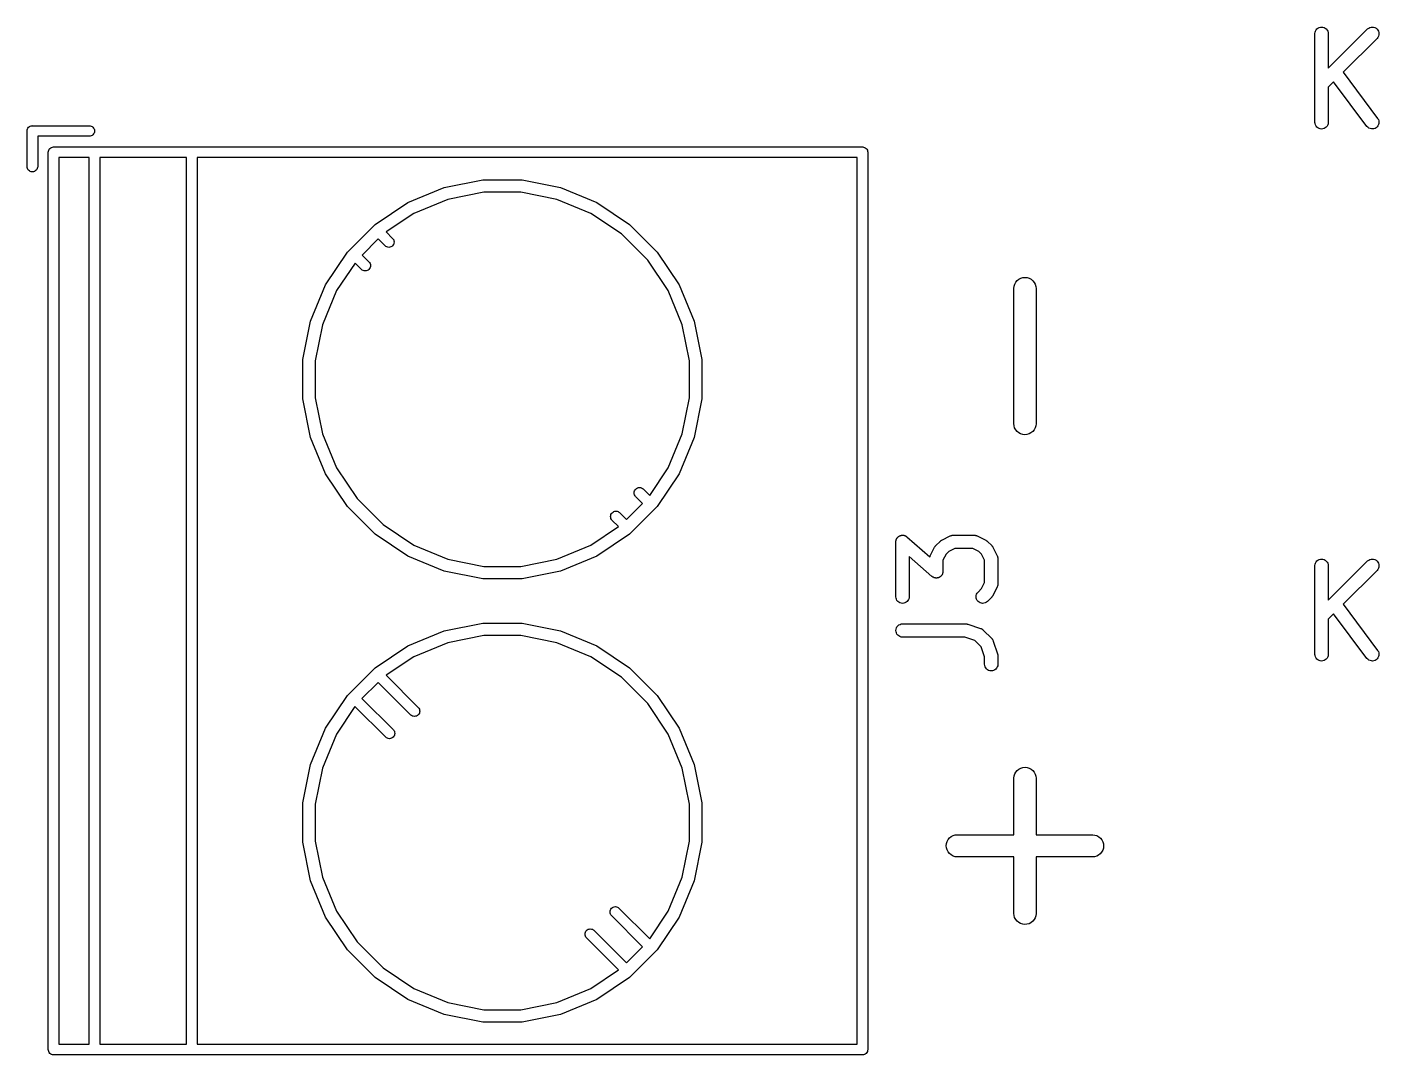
# Model space of a CAD drawing. Extents: x 120.2 to 186.1, y -87.3 to -29.4.
# Drawn here: x 120.89 to 136.13, y -86.87 to -75.28 of the extents above; entities that cross this region are included whole.
import ezdxf

# ---------------------------------------------------------------- set-up
doc = ezdxf.new("R2010")
doc.units = 0
doc.layers.add('BLACK', color=7, linetype='CONTINUOUS')

msp = doc.modelspace()

# ---------------------------------------------------------------- linework, layer by layer
at = {"layer": 'BLACK', "linetype": 'CONTINUOUS'}
for p, q in [((135.419, -75.3228), (135.426, -75.31)), ((135.426, -75.31), (135.436, -75.2988)), ((135.436, -75.2988), (135.447, -75.2896)), ((135.447, -75.2896), (135.46, -75.2828)), ((135.46, -75.2828), (135.474, -75.2787)), ((135.474, -75.2787), (135.489, -75.2774)), ((135.489, -75.2774), (135.503, -75.2789)), ((135.503, -75.2789), (135.517, -75.2832)), ((135.517, -75.2832), (135.53, -75.2902)), ((135.53, -75.2902), (135.541, -75.2995)), ((135.541, -75.2995), (135.551, -75.3109)), ((135.563, -75.7427), (136.006, -75.2993)), ((136.006, -75.2993), (136.007, -75.2986)), ((136.007, -75.2986), (136.019, -75.2895)), ((136.019, -75.2895), (136.032, -75.2827)), ((136.032, -75.2827), (136.046, -75.2787)), ((136.046, -75.2787), (136.06, -75.2774)), ((136.06, -75.2774), (136.075, -75.279)), ((136.075, -75.279), (136.089, -75.2833)), ((136.089, -75.2833), (136.102, -75.2903)), ((136.102, -75.2903), (136.113, -75.2997)), ((136.113, -75.2997), (136.122, -75.3111)), ((135.413, -75.3513), (135.415, -75.3368)), ((135.413, -75.3524), (135.413, -75.3513)), ((135.413, -76.3524), (135.413, -75.3524)), ((135.415, -75.3368), (135.419, -75.3228)), ((135.551, -75.3109), (135.557, -75.3238)), ((135.557, -75.3238), (135.562, -75.3378)), ((135.562, -75.3378), (135.563, -75.3524)), ((135.563, -75.3524), (135.563, -75.7427)), ((136.113, -75.4054), (135.73, -75.788)), ((136.122, -75.3941), (136.113, -75.4054)), ((136.122, -75.3111), (136.129, -75.324)), ((136.129, -75.3812), (136.122, -75.3941)), ((136.129, -75.324), (136.133, -75.3381)), ((136.133, -75.3672), (136.129, -75.3812)), ((136.133, -75.3381), (136.135, -75.3526)), ((136.135, -75.3526), (136.133, -75.3672)), ((135.623, -75.8951), (135.563, -75.9549)), ((136, -76.3974), (135.623, -75.8951)), ((135.73, -75.788), (136.12, -76.3074)), ((135.563, -75.9549), (135.563, -76.3524)), ((135.415, -76.3669), (135.413, -76.3524)), ((135.419, -76.381), (135.415, -76.3669)), ((135.561, -76.368), (135.557, -76.3819)), ((135.563, -76.3534), (135.561, -76.368)), ((135.563, -76.3524), (135.563, -76.3534)), ((136.12, -76.3074), (136.12, -76.3082)), ((136.12, -76.3082), (136.128, -76.3208)), ((136.128, -76.3208), (136.132, -76.3347)), ((136.134, -76.3638), (136.13, -76.3779)), ((136.132, -76.3347), (136.134, -76.3491)), ((136.134, -76.3491), (136.134, -76.3638)), ((120.89, -76.45), (120.891, -76.4382)), ((120.89, -76.4529), (120.89, -76.45)), ((120.89, -76.8529), (120.89, -76.4529)), ((120.891, -76.4382), (120.894, -76.4269)), ((120.894, -76.4269), (120.9, -76.4165)), ((120.9, -76.4165), (120.907, -76.4074)), ((120.907, -76.4074), (120.917, -76.3999)), ((120.917, -76.3999), (120.927, -76.3943)), ((120.927, -76.3943), (120.938, -76.3909)), ((120.938, -76.3909), (120.947, -76.39)), ((120.947, -76.39), (120.95, -76.3897)), ((120.95, -76.3897), (120.953, -76.39)), ((120.953, -76.39), (121.593, -76.39)), ((121.593, -76.51), (121.01, -76.51)), ((121.01, -76.51), (121.01, -76.8529)), ((121.593, -76.39), (121.602, -76.3909)), ((121.602, -76.5091), (121.593, -76.51)), ((121.602, -76.3909), (121.613, -76.3943)), ((121.613, -76.5057), (121.602, -76.5091)), ((121.613, -76.3943), (121.623, -76.3999)), ((121.623, -76.5001), (121.613, -76.5057)), ((121.623, -76.3999), (121.633, -76.4074)), ((121.633, -76.4926), (121.623, -76.5001)), ((121.633, -76.4074), (121.64, -76.4165)), ((121.64, -76.4835), (121.633, -76.4926)), ((121.64, -76.4165), (121.646, -76.4269)), ((121.646, -76.4731), (121.64, -76.4835)), ((121.646, -76.4269), (121.649, -76.4382)), ((121.649, -76.4618), (121.646, -76.4731)), ((121.649, -76.4382), (121.65, -76.45)), ((121.65, -76.45), (121.649, -76.4618)), ((135.426, -76.3939), (135.419, -76.381)), ((135.435, -76.4052), (135.426, -76.3939)), ((135.446, -76.4146), (135.435, -76.4052)), ((135.459, -76.4215), (135.446, -76.4146)), ((135.473, -76.4258), (135.459, -76.4215)), ((135.488, -76.4274), (135.473, -76.4258)), ((135.502, -76.4261), (135.488, -76.4274)), ((135.516, -76.4219), (135.502, -76.4261)), ((135.529, -76.4151), (135.516, -76.4219)), ((135.541, -76.406), (135.529, -76.4151)), ((135.55, -76.3948), (135.541, -76.406)), ((135.557, -76.3819), (135.55, -76.3948)), ((136.009, -76.4082), (136, -76.3974)), ((136.021, -76.4168), (136.009, -76.4082)), ((136.034, -76.4231), (136.021, -76.4168)), ((136.049, -76.4266), (136.034, -76.4231)), ((136.063, -76.4273), (136.049, -76.4266)), ((136.078, -76.4251), (136.063, -76.4273)), ((136.092, -76.4202), (136.078, -76.4251)), ((136.104, -76.4127), (136.092, -76.4202)), ((136.115, -76.4029), (136.104, -76.4127)), ((136.124, -76.3912), (136.115, -76.4029)), ((136.13, -76.3779), (136.124, -76.3912)), ((121.13, -76.69), (121.131, -76.6782)), ((121.131, -76.6782), (121.134, -76.6669)), ((121.134, -76.6669), (121.14, -76.6565)), ((121.14, -76.6565), (121.147, -76.6474)), ((121.147, -76.6474), (121.157, -76.6399)), ((121.157, -76.6399), (121.167, -76.6343)), ((121.167, -76.6343), (121.178, -76.6309)), ((121.178, -76.6309), (121.187, -76.63)), ((121.187, -76.63), (121.19, -76.6297)), ((121.19, -76.6297), (121.193, -76.63)), ((121.193, -76.63), (121.647, -76.63)), ((121.647, -76.63), (121.65, -76.6297)), ((121.65, -76.6297), (121.653, -76.63)), ((121.653, -76.63), (122.747, -76.63)), ((122.747, -76.63), (122.75, -76.6297)), ((122.75, -76.6297), (122.753, -76.63)), ((122.753, -76.63), (130.307, -76.63)), ((130.307, -76.63), (130.31, -76.6297)), ((130.31, -76.6297), (130.313, -76.63)), ((130.313, -76.63), (130.313, -76.63)), ((130.313, -76.63), (130.322, -76.6309)), ((130.322, -76.6309), (130.333, -76.6343)), ((130.333, -76.6343), (130.343, -76.6399)), ((130.343, -76.6399), (130.353, -76.6474)), ((130.353, -76.6474), (130.36, -76.6565)), ((130.36, -76.6565), (130.366, -76.6669)), ((130.366, -76.6669), (130.369, -76.6782)), ((130.369, -76.6782), (130.37, -76.69)), ((121.13, -76.6929), (121.13, -76.69)), ((121.13, -86.807), (121.13, -76.6929)), ((121.25, -76.75), (121.25, -86.75)), ((121.59, -76.75), (121.25, -76.75)), ((121.59, -86.75), (121.59, -76.75)), ((121.71, -76.75), (121.71, -86.75)), ((122.69, -76.75), (121.71, -76.75)), ((122.69, -86.75), (122.69, -76.75)), ((122.81, -76.75), (122.81, -86.75)), ((130.25, -76.75), (122.81, -76.75)), ((130.25, -86.75), (130.25, -76.75)), ((130.37, -76.69), (130.37, -76.6929)), ((130.37, -76.6929), (130.37, -86.8071)), ((120.891, -76.8618), (120.89, -76.8529)), ((120.894, -76.8731), (120.891, -76.8618)), ((120.9, -76.8835), (120.894, -76.8731)), ((120.907, -76.8926), (120.9, -76.8835)), ((120.917, -76.9001), (120.907, -76.8926)), ((120.927, -76.9057), (120.917, -76.9001)), ((120.938, -76.9091), (120.927, -76.9057)), ((120.95, -76.9103), (120.938, -76.9091)), ((120.962, -76.9091), (120.95, -76.9103)), ((120.973, -76.9057), (120.962, -76.9091)), ((120.983, -76.9001), (120.973, -76.9057)), ((120.993, -76.8926), (120.983, -76.9001)), ((121, -76.8835), (120.993, -76.8926)), ((121.006, -76.8731), (121, -76.8835)), ((121.009, -76.8618), (121.006, -76.8731)), ((121.01, -76.8529), (121.009, -76.8618)), ((125.185, -77.2569), (125.594, -77.0873)), ((125.594, -77.0873), (126.028, -77.0009)), ((126.028, -77.0009), (126.472, -77.0009)), ((126.472, -77.0009), (126.906, -77.0873)), ((126.906, -77.0873), (127.315, -77.2569)), ((124.816, -77.503), (125.185, -77.2569)), ((125.635, -77.2213), (125.251, -77.3803)), ((126.042, -77.1402), (125.635, -77.2213)), ((126.458, -77.1402), (126.042, -77.1402)), ((126.865, -77.2213), (126.458, -77.1402)), ((127.249, -77.3803), (126.865, -77.2213)), ((127.315, -77.2569), (127.684, -77.503)), ((125.251, -77.3803), (124.939, -77.5883)), ((127.595, -77.6112), (127.249, -77.3803)), ((124.503, -77.8163), (124.816, -77.503)), ((124.939, -77.5883), (125.013, -77.6614)), ((127.684, -77.503), (127.997, -77.8163)), ((124.849, -77.6674), (124.668, -77.8486)), ((124.929, -77.7467), (124.849, -77.6674)), ((124.936, -77.7523), (124.929, -77.7467)), ((125.012, -77.7444), (125.003, -77.752)), ((125.019, -77.7353), (125.012, -77.7444)), ((125.013, -77.6614), (125.019, -77.6683)), ((125.019, -77.6683), (125.025, -77.6787)), ((125.025, -77.7248), (125.019, -77.7353)), ((125.025, -77.6787), (125.028, -77.69)), ((125.028, -77.7135), (125.025, -77.7248)), ((125.028, -77.69), (125.029, -77.7017)), ((125.029, -77.7017), (125.028, -77.7135)), ((127.889, -77.9051), (127.595, -77.6112)), ((124.257, -78.1846), (124.503, -77.8163)), ((124.668, -77.8486), (124.747, -77.9274)), ((124.946, -77.7578), (124.936, -77.7523)), ((124.958, -77.7612), (124.946, -77.7578)), ((124.969, -77.7623), (124.958, -77.7612)), ((124.981, -77.7611), (124.969, -77.7623)), ((124.992, -77.7576), (124.981, -77.7611)), ((125.003, -77.752), (124.992, -77.7576)), ((127.997, -77.8163), (128.243, -78.1846)), ((124.589, -77.939), (124.38, -78.2506)), ((124.663, -78.0127), (124.589, -77.939)), ((124.67, -78.0183), (124.663, -78.0127)), ((124.68, -78.0238), (124.67, -78.0183)), ((124.692, -78.0272), (124.68, -78.0238)), ((124.703, -78.0283), (124.692, -78.0272)), ((124.715, -78.0271), (124.703, -78.0283)), ((124.726, -78.0236), (124.715, -78.0271)), ((124.737, -78.018), (124.726, -78.0236)), ((124.746, -78.0104), (124.737, -78.018)), ((124.753, -78.0013), (124.746, -78.0104)), ((124.747, -77.9274), (124.753, -77.9343)), ((124.753, -77.9343), (124.759, -77.9447)), ((124.759, -77.9908), (124.753, -78.0013)), ((124.759, -77.9447), (124.762, -77.956)), ((124.762, -77.9795), (124.759, -77.9908)), ((124.762, -77.956), (124.763, -77.9677)), ((124.763, -77.9677), (124.762, -77.9795)), ((128.12, -78.2506), (127.889, -77.9051)), ((124.087, -78.594), (124.257, -78.1846)), ((128.243, -78.1846), (128.413, -78.594)), ((132.018, -78.2244), (132.021, -78.2002)), ((132.021, -78.2002), (132.028, -78.1769)), ((132.028, -78.1769), (132.04, -78.1556)), ((132.04, -78.1556), (132.055, -78.1369)), ((132.055, -78.1369), (132.074, -78.1216)), ((132.074, -78.1216), (132.096, -78.1103)), ((132.096, -78.1103), (132.119, -78.1034)), ((132.119, -78.1034), (132.144, -78.1012)), ((132.144, -78.1012), (132.168, -78.1037)), ((132.168, -78.1037), (132.191, -78.111)), ((132.191, -78.111), (132.213, -78.1226)), ((132.213, -78.1226), (132.232, -78.1381)), ((132.232, -78.1381), (132.247, -78.157)), ((132.247, -78.157), (132.258, -78.1786)), ((132.258, -78.1786), (132.265, -78.2019)), ((132.265, -78.2019), (132.268, -78.2262)), ((124.38, -78.2506), (124.221, -78.6346)), ((128.279, -78.6346), (128.12, -78.2506)), ((132.018, -78.2262), (132.018, -78.2244)), ((132.018, -79.75), (132.018, -78.2262)), ((132.268, -78.2262), (132.268, -79.75)), ((124.001, -79.0285), (124.087, -78.594)), ((124.221, -78.6346), (124.14, -79.0422)), ((128.36, -79.0422), (128.279, -78.6346)), ((128.413, -78.594), (128.499, -79.0285)), ((124.001, -79.4715), (124.001, -79.0285)), ((124.14, -79.0422), (124.14, -79.4578)), ((128.36, -79.4578), (128.36, -79.0422)), ((128.499, -79.0285), (128.499, -79.4715)), ((124.087, -79.906), (124.001, -79.4715)), ((124.14, -79.4578), (124.221, -79.8654)), ((128.279, -79.8654), (128.36, -79.4578)), ((128.499, -79.4715), (128.413, -79.906)), ((124.221, -79.8654), (124.38, -80.2494)), ((128.12, -80.2494), (128.279, -79.8654)), ((132.02, -79.7743), (132.018, -79.75)), ((132.027, -79.7976), (132.02, -79.7743)), ((132.039, -79.8192), (132.027, -79.7976)), ((132.054, -79.8381), (132.039, -79.8192)), ((132.073, -79.8536), (132.054, -79.8381)), ((132.094, -79.8652), (132.073, -79.8536)), ((132.118, -79.8724), (132.094, -79.8652)), ((132.142, -79.875), (132.118, -79.8724)), ((132.166, -79.8728), (132.142, -79.875)), ((132.19, -79.8659), (132.166, -79.8728)), ((132.211, -79.8546), (132.19, -79.8659)), ((132.23, -79.8393), (132.211, -79.8546)), ((132.246, -79.8206), (132.23, -79.8393)), ((132.258, -79.7992), (132.246, -79.8206)), ((132.265, -79.776), (132.258, -79.7992)), ((132.268, -79.7517), (132.265, -79.776)), ((132.268, -79.75), (132.268, -79.7517)), ((124.257, -80.3154), (124.087, -79.906)), ((128.413, -79.906), (128.243, -80.3154)), ((124.503, -80.6837), (124.257, -80.3154)), ((124.38, -80.2494), (124.611, -80.5949)), ((127.912, -80.5608), (128.12, -80.2494)), ((128.243, -80.3154), (127.997, -80.6837)), ((127.747, -80.4975), (127.754, -80.4884)), ((127.754, -80.4884), (127.764, -80.4809)), ((127.764, -80.4809), (127.774, -80.4753)), ((127.774, -80.4753), (127.785, -80.4719)), ((127.785, -80.4719), (127.797, -80.4707)), ((127.797, -80.4707), (127.809, -80.4719)), ((127.809, -80.4719), (127.82, -80.4753)), ((127.82, -80.4753), (127.83, -80.4809)), ((127.83, -80.4809), (127.837, -80.4865)), ((127.837, -80.4865), (127.912, -80.5608)), ((124.611, -80.5949), (124.905, -80.8888)), ((127.737, -80.531), (127.738, -80.5192)), ((127.738, -80.5428), (127.737, -80.531)), ((127.738, -80.5192), (127.741, -80.5079)), ((127.741, -80.5541), (127.738, -80.5428)), ((127.741, -80.5079), (127.747, -80.4975)), ((127.747, -80.5645), (127.741, -80.5541)), ((127.752, -80.5713), (127.747, -80.5645)), ((127.832, -80.6513), (127.752, -80.5713)), ((124.816, -80.997), (124.503, -80.6837)), ((127.471, -80.797), (127.472, -80.7852)), ((127.472, -80.8088), (127.471, -80.797)), ((127.472, -80.7852), (127.475, -80.7739)), ((127.475, -80.7739), (127.481, -80.7635)), ((127.481, -80.7635), (127.488, -80.7544)), ((127.488, -80.7544), (127.498, -80.7469)), ((127.498, -80.7469), (127.508, -80.7413)), ((127.508, -80.7413), (127.519, -80.7379)), ((127.519, -80.7379), (127.531, -80.7367)), ((127.531, -80.7367), (127.543, -80.7379)), ((127.543, -80.7379), (127.554, -80.7413)), ((127.554, -80.7413), (127.564, -80.7469)), ((127.564, -80.7469), (127.571, -80.7525)), ((127.571, -80.7525), (127.651, -80.8324)), ((127.651, -80.8324), (127.832, -80.6513)), ((127.997, -80.6837), (127.684, -80.997)), ((124.905, -80.8888), (125.251, -81.1197)), ((127.249, -81.1197), (127.561, -80.9116)), ((127.475, -80.8201), (127.472, -80.8088)), ((127.481, -80.8305), (127.475, -80.8201)), ((127.486, -80.8373), (127.481, -80.8305)), ((127.561, -80.9116), (127.486, -80.8373)), ((125.185, -81.2431), (124.816, -80.997)), ((127.684, -80.997), (127.315, -81.2431)), ((130.687, -81.0823), (130.688, -81.0776)), ((130.687, -81.0833), (130.687, -81.0823)), ((130.687, -81.7024), (130.687, -81.0833)), ((130.688, -81.0729), (130.689, -81.0704)), ((130.688, -81.0776), (130.688, -81.0729)), ((130.689, -81.0677), (130.69, -81.0633)), ((130.689, -81.0704), (130.689, -81.0677)), ((130.69, -81.0633), (130.692, -81.0587)), ((130.692, -81.0587), (130.693, -81.0563)), ((130.693, -81.0538), (130.696, -81.0497)), ((130.693, -81.0563), (130.693, -81.0538)), ((130.696, -81.0497), (130.698, -81.0454)), ((130.698, -81.0454), (130.699, -81.0433)), ((130.699, -81.0433), (130.7, -81.041)), ((130.7, -81.041), (130.704, -81.0374)), ((130.704, -81.0374), (130.706, -81.0336)), ((130.706, -81.0336), (130.708, -81.0318)), ((130.708, -81.0318), (130.71, -81.0297)), ((130.71, -81.0297), (130.714, -81.0268)), ((130.714, -81.0268), (130.717, -81.0236)), ((130.717, -81.0236), (130.719, -81.0222)), ((130.719, -81.0222), (130.721, -81.0206)), ((130.721, -81.0206), (130.725, -81.0184)), ((130.725, -81.0184), (130.729, -81.0159)), ((130.729, -81.0159), (130.732, -81.015)), ((130.732, -81.015), (130.734, -81.0138)), ((130.734, -81.0138), (130.739, -81.0125)), ((130.739, -81.0125), (130.743, -81.0108)), ((130.743, -81.0108), (130.746, -81.0104)), ((130.746, -81.0104), (130.748, -81.0097)), ((130.748, -81.0097), (130.753, -81.0092)), ((130.753, -81.0092), (130.758, -81.0085)), ((130.758, -81.0085), (130.76, -81.0086)), ((130.76, -81.0086), (130.763, -81.0083)), ((130.763, -81.0083), (130.768, -81.0088)), ((130.768, -81.0088), (130.772, -81.009)), ((130.772, -81.009), (130.775, -81.0096)), ((130.775, -81.0096), (130.777, -81.0099)), ((130.777, -81.0099), (130.782, -81.0113)), ((130.782, -81.0113), (130.787, -81.0123)), ((130.787, -81.0123), (130.789, -81.0134)), ((130.789, -81.0134), (130.791, -81.0142)), ((130.791, -81.0142), (130.796, -81.0164)), ((130.796, -81.0164), (130.8, -81.0184)), ((130.8, -81.0184), (130.802, -81.0199)), ((130.802, -81.0199), (130.804, -81.0212)), ((130.804, -81.0212), (130.808, -81.0242)), ((130.808, -81.0242), (130.812, -81.0269)), ((130.812, -81.0269), (131.071, -81.2538)), ((131.138, -81.1255), (131.186, -81.0779)), ((131.186, -81.0772), (131.19, -81.0746)), ((131.186, -81.0779), (131.186, -81.0772)), ((131.19, -81.0746), (131.193, -81.0717)), ((131.193, -81.0717), (131.195, -81.07)), ((131.195, -81.07), (131.198, -81.0681)), ((131.198, -81.0681), (131.201, -81.0661)), ((131.201, -81.0661), (131.205, -81.0639)), ((131.205, -81.0639), (131.3, -81.0163)), ((131.3, -81.0163), (131.301, -81.0158)), ((131.301, -81.0158), (131.303, -81.015)), ((131.303, -81.015), (131.305, -81.014)), ((131.305, -81.014), (131.31, -81.0125)), ((131.31, -81.0125), (131.315, -81.0107)), ((131.315, -81.0107), (131.317, -81.0104)), ((131.317, -81.0104), (131.319, -81.0098)), ((131.319, -81.0098), (131.324, -81.0093)), ((131.324, -81.0093), (131.329, -81.0085)), ((131.329, -81.0085), (131.332, -81.0085)), ((131.332, -81.0085), (131.334, -81.0083)), ((131.334, -81.0083), (131.572, -81.0083)), ((131.572, -81.0083), (131.573, -81.0083)), ((131.573, -81.0083), (131.575, -81.0086)), ((131.575, -81.0086), (131.577, -81.0085)), ((131.577, -81.0085), (131.582, -81.0094)), ((131.582, -81.0094), (131.587, -81.01)), ((131.587, -81.01), (131.59, -81.0106)), ((131.59, -81.0106), (131.592, -81.011)), ((131.592, -81.011), (131.597, -81.0129)), ((131.597, -81.0129), (131.601, -81.0144)), ((131.601, -81.0144), (131.603, -81.0155)), ((131.603, -81.0155), (131.605, -81.0163)), ((131.605, -81.0163), (131.701, -81.0639)), ((131.701, -81.0639), (131.702, -81.0643)), ((131.702, -81.0643), (131.705, -81.0666)), ((131.705, -81.0666), (131.709, -81.0686)), ((131.709, -81.0686), (131.711, -81.0706)), ((131.711, -81.0706), (131.714, -81.0723)), ((131.714, -81.0723), (131.717, -81.0752)), ((131.717, -81.0752), (131.72, -81.0779)), ((131.72, -81.0779), (131.768, -81.1255)), ((125.594, -81.4127), (125.185, -81.2431)), ((125.251, -81.1197), (125.635, -81.2787)), ((126.865, -81.2787), (127.249, -81.1197)), ((127.315, -81.2431), (126.906, -81.4127)), ((131.094, -81.4731), (130.837, -81.2486)), ((130.837, -81.2486), (130.837, -81.7024)), ((131.071, -81.2538), (131.073, -81.2491)), ((131.073, -81.2491), (131.074, -81.2443)), ((131.074, -81.2443), (131.075, -81.2423)), ((131.075, -81.2423), (131.076, -81.2403)), ((131.076, -81.2403), (131.124, -81.145)), ((131.124, -81.1441), (131.127, -81.1406)), ((131.124, -81.145), (131.124, -81.1441)), ((131.127, -81.1406), (131.129, -81.1368)), ((131.129, -81.1368), (131.131, -81.1344)), ((131.131, -81.1344), (131.132, -81.1318)), ((131.132, -81.1318), (131.135, -81.1288)), ((131.135, -81.1288), (131.138, -81.1255)), ((131.253, -81.223), (131.218, -81.2915)), ((131.283, -81.1926), (131.253, -81.223)), ((131.352, -81.1583), (131.283, -81.1926)), ((131.554, -81.1583), (131.352, -81.1583)), ((131.623, -81.1926), (131.554, -81.1583)), ((131.653, -81.223), (131.623, -81.1926)), ((131.687, -81.2915), (131.653, -81.223)), ((131.768, -81.1255), (131.769, -81.1263)), ((131.769, -81.1263), (131.771, -81.1296)), ((131.771, -81.1296), (131.774, -81.1326)), ((131.774, -81.1326), (131.776, -81.1353)), ((131.776, -81.1353), (131.778, -81.1377)), ((131.778, -81.1377), (131.78, -81.1415)), ((131.78, -81.1415), (131.782, -81.145)), ((131.782, -81.145), (131.829, -81.2403)), ((131.829, -81.2403), (131.83, -81.2412)), ((131.83, -81.2412), (131.831, -81.2433)), ((131.831, -81.2433), (131.832, -81.2452)), ((131.832, -81.2452), (131.833, -81.2501)), ((131.833, -81.2501), (131.835, -81.2549)), ((131.835, -81.2549), (131.835, -81.2571)), ((125.635, -81.2787), (126.042, -81.3598)), ((126.042, -81.3598), (126.458, -81.3598)), ((126.458, -81.3598), (126.865, -81.2787)), ((131.218, -81.2915), (131.218, -81.4167)), ((131.687, -81.5418), (131.687, -81.2915)), ((131.835, -81.2571), (131.836, -81.2592)), ((131.836, -81.2592), (131.836, -81.2643)), ((131.836, -81.2643), (131.837, -81.2694)), ((131.837, -81.2694), (131.837, -81.2716)), ((131.837, -81.2716), (131.837, -81.2738)), ((131.837, -81.2738), (131.837, -81.5595)), ((135.413, -81.3513), (135.415, -81.3368)), ((135.413, -81.3524), (135.413, -81.3513)), ((135.413, -82.3524), (135.413, -81.3524)), ((135.415, -81.3368), (135.419, -81.3228)), ((135.419, -81.3228), (135.426, -81.31)), ((135.426, -81.31), (135.436, -81.2988)), ((135.436, -81.2988), (135.447, -81.2896)), ((135.447, -81.2896), (135.46, -81.2828)), ((135.46, -81.2828), (135.474, -81.2787)), ((135.474, -81.2787), (135.489, -81.2774)), ((135.489, -81.2774), (135.503, -81.2789)), ((135.503, -81.2789), (135.517, -81.2832)), ((135.517, -81.2832), (135.53, -81.2902)), ((135.53, -81.2902), (135.541, -81.2995)), ((135.541, -81.2995), (135.551, -81.3109)), ((135.551, -81.3109), (135.557, -81.3238)), ((135.557, -81.3238), (135.562, -81.3378)), ((135.562, -81.3378), (135.563, -81.3524)), ((135.563, -81.7427), (136.006, -81.2993)), ((135.563, -81.3524), (135.563, -81.7427)), ((136.113, -81.4054), (135.73, -81.788)), ((136.006, -81.2993), (136.007, -81.2986)), ((136.007, -81.2986), (136.019, -81.2895)), ((136.019, -81.2895), (136.032, -81.2827)), ((136.032, -81.2827), (136.046, -81.2787)), ((136.046, -81.2787), (136.06, -81.2774)), ((136.06, -81.2774), (136.075, -81.279)), ((136.075, -81.279), (136.089, -81.2833)), ((136.089, -81.2833), (136.102, -81.2903)), ((136.102, -81.2903), (136.113, -81.2997)), ((136.113, -81.2997), (136.122, -81.3111)), ((136.122, -81.3941), (136.113, -81.4054)), ((136.122, -81.3111), (136.129, -81.324)), ((136.129, -81.3812), (136.122, -81.3941)), ((136.129, -81.324), (136.133, -81.3381)), ((136.133, -81.3672), (136.129, -81.3812)), ((136.133, -81.3381), (136.135, -81.3526)), ((136.135, -81.3526), (136.133, -81.3672)), ((126.028, -81.4991), (125.594, -81.4127)), ((126.472, -81.4991), (126.028, -81.4991)), ((126.906, -81.4127), (126.472, -81.4991)), ((131.098, -81.4759), (131.094, -81.4731)), ((131.101, -81.4788), (131.098, -81.4759)), ((131.104, -81.4801), (131.101, -81.4788)), ((131.106, -81.4816), (131.104, -81.4801)), ((131.11, -81.4836), (131.106, -81.4816)), ((131.114, -81.4858), (131.11, -81.4836)), ((131.117, -81.4866), (131.114, -81.4858)), ((131.119, -81.4877), (131.117, -81.4866)), ((131.124, -81.4887), (131.119, -81.4877)), ((131.128, -81.4901), (131.124, -81.4887)), ((131.131, -81.4904), (131.128, -81.4901)), ((131.133, -81.491), (131.131, -81.4904)), ((131.138, -81.4912), (131.133, -81.491)), ((131.143, -81.4917), (131.138, -81.4912)), ((131.145, -81.4914), (131.143, -81.4917)), ((131.148, -81.4915), (131.145, -81.4914)), ((131.153, -81.4908), (131.148, -81.4915)), ((131.157, -81.4903), (131.153, -81.4908)), ((131.16, -81.4896), (131.157, -81.4903)), ((131.163, -81.4892), (131.16, -81.4896)), ((131.167, -81.4875), (131.163, -81.4892)), ((131.171, -81.4862), (131.167, -81.4875)), ((131.174, -81.485), (131.171, -81.4862)), ((131.176, -81.4841), (131.174, -81.485)), ((131.18, -81.4816), (131.176, -81.4841)), ((131.184, -81.4794), (131.18, -81.4816)), ((131.186, -81.4778), (131.184, -81.4794)), ((131.189, -81.4764), (131.186, -81.4778)), ((131.192, -81.4732), (131.189, -81.4764)), ((131.196, -81.4703), (131.192, -81.4732)), ((131.197, -81.4682), (131.196, -81.4703)), ((131.199, -81.4664), (131.197, -81.4682)), ((131.202, -81.4626), (131.199, -81.4664)), ((131.205, -81.459), (131.202, -81.4626)), ((131.206, -81.4567), (131.205, -81.459)), ((131.208, -81.4546), (131.206, -81.4567)), ((131.21, -81.4503), (131.208, -81.4546)), ((131.212, -81.4462), (131.21, -81.4503)), ((131.213, -81.4437), (131.212, -81.4462)), ((131.214, -81.4413), (131.213, -81.4437)), ((131.215, -81.4367), (131.214, -81.4413)), ((131.217, -81.4323), (131.215, -81.4367)), ((131.218, -81.4271), (131.217, -81.4296)), ((131.217, -81.4296), (131.217, -81.4323)), ((131.218, -81.4167), (131.218, -81.4177)), ((131.218, -81.4177), (131.218, -81.4224)), ((131.218, -81.4224), (131.218, -81.4271)), ((131.653, -81.6103), (131.687, -81.5418)), ((131.837, -81.5595), (131.837, -81.5606)), ((131.837, -81.5606), (131.837, -81.5628)), ((130.689, -81.7169), (130.687, -81.7024)), ((130.837, -81.7034), (130.836, -81.718)), ((130.837, -81.7024), (130.837, -81.7034)), ((131.592, -81.7021), (131.594, -81.6876)), ((131.594, -81.7167), (131.592, -81.7021)), ((131.594, -81.6876), (131.598, -81.6736)), ((131.598, -81.6736), (131.605, -81.6607)), ((131.605, -81.6607), (131.614, -81.6493)), ((131.614, -81.6493), (131.653, -81.6103)), ((131.768, -81.7078), (131.72, -81.7554)), ((131.77, -81.7045), (131.768, -81.7078)), ((131.773, -81.7015), (131.77, -81.7045)), ((131.775, -81.6989), (131.773, -81.7015)), ((131.777, -81.6965), (131.775, -81.6989)), ((131.779, -81.6928), (131.777, -81.6965)), ((131.781, -81.6892), (131.779, -81.6928)), ((131.782, -81.6883), (131.781, -81.6892)), ((131.829, -81.5931), (131.782, -81.6883)), ((131.83, -81.591), (131.829, -81.5931)), ((131.831, -81.5891), (131.83, -81.591)), ((131.833, -81.5842), (131.831, -81.5891)), ((131.835, -81.5794), (131.833, -81.5842)), ((131.836, -81.5751), (131.835, -81.5772)), ((131.835, -81.5772), (131.835, -81.5794)), ((131.837, -81.565), (131.836, -81.57)), ((131.836, -81.57), (131.836, -81.5751)), ((131.837, -81.5628), (131.837, -81.565)), ((130.693, -81.731), (130.689, -81.7169)), ((130.7, -81.7439), (130.693, -81.731)), ((130.709, -81.7552), (130.7, -81.7439)), ((130.72, -81.7646), (130.709, -81.7552)), ((130.733, -81.7715), (130.72, -81.7646)), ((130.747, -81.7758), (130.733, -81.7715)), ((130.762, -81.7774), (130.747, -81.7758)), ((130.776, -81.7761), (130.762, -81.7774)), ((130.79, -81.7719), (130.776, -81.7761)), ((130.803, -81.7651), (130.79, -81.7719)), ((130.815, -81.756), (130.803, -81.7651)), ((130.824, -81.7448), (130.815, -81.756)), ((130.831, -81.7319), (130.824, -81.7448)), ((130.836, -81.718), (130.831, -81.7319)), ((131.598, -81.7307), (131.594, -81.7167)), ((131.605, -81.7437), (131.598, -81.7307)), ((131.614, -81.755), (131.605, -81.7437)), ((131.625, -81.7644), (131.614, -81.755)), ((131.638, -81.7714), (131.625, -81.7644)), ((131.652, -81.7758), (131.638, -81.7714)), ((131.666, -81.7774), (131.652, -81.7758)), ((131.681, -81.7761), (131.666, -81.7774)), ((131.695, -81.772), (131.681, -81.7761)), ((131.708, -81.7653), (131.695, -81.772)), ((131.719, -81.7561), (131.708, -81.7653)), ((131.72, -81.7554), (131.719, -81.7561)), ((135.73, -81.788), (136.12, -82.3074)), ((125.594, -82.0873), (126.028, -82.0009)), ((126.028, -82.0009), (126.472, -82.0009)), ((126.472, -82.0009), (126.906, -82.0873)), ((130.721, -82.0209), (130.734, -82.014)), ((130.734, -82.014), (130.748, -82.0098)), ((130.748, -82.0098), (130.762, -82.0083)), ((130.762, -82.0083), (131.477, -82.0083)), ((131.477, -82.0083), (131.478, -82.0083)), ((131.478, -82.0083), (131.482, -82.0088)), ((131.482, -82.0088), (131.486, -82.0089)), ((131.486, -82.0089), (131.489, -82.0096)), ((131.489, -82.0096), (131.492, -82.01)), ((131.492, -82.01), (131.496, -82.0112)), ((131.496, -82.0112), (131.5, -82.0122)), ((131.5, -82.0122), (131.643, -82.0598)), ((135.623, -81.8951), (135.563, -81.9549)), ((135.563, -81.9549), (135.563, -82.3524)), ((136, -82.3974), (135.623, -81.8951)), ((125.185, -82.2569), (125.594, -82.0873)), ((126.042, -82.1402), (125.635, -82.2213)), ((126.458, -82.1402), (126.042, -82.1402)), ((126.865, -82.2213), (126.458, -82.1402)), ((126.906, -82.0873), (127.315, -82.2569)), ((130.687, -82.0828), (130.689, -82.0683)), ((130.689, -82.0974), (130.687, -82.0828)), ((130.689, -82.0683), (130.693, -82.0543)), ((130.693, -82.1114), (130.689, -82.0974)), ((130.693, -82.0543), (130.7, -82.0414)), ((130.7, -82.1244), (130.693, -82.1114)), ((130.7, -82.0414), (130.71, -82.0301)), ((130.709, -82.1358), (130.7, -82.1244)), ((130.72, -82.1452), (130.709, -82.1358)), ((130.71, -82.0301), (130.721, -82.0209)), ((130.733, -82.1523), (130.72, -82.1452)), ((130.747, -82.1567), (130.733, -82.1523)), ((130.761, -82.1583), (130.747, -82.1567)), ((130.762, -82.1583), (130.761, -82.1583)), ((131.464, -82.1583), (130.762, -82.1583)), ((131.579, -82.1965), (131.464, -82.1583)), ((131.643, -82.0598), (131.644, -82.0601)), ((131.644, -82.0601), (131.646, -82.0611)), ((131.646, -82.0611), (131.648, -82.0617)), ((131.648, -82.0617), (131.653, -82.0641)), ((131.653, -82.0641), (131.658, -82.0663)), ((131.658, -82.0663), (131.659, -82.0676)), ((131.659, -82.0676), (131.661, -82.0686)), ((131.661, -82.0686), (131.665, -82.0719)), ((131.665, -82.0719), (131.669, -82.0749)), ((131.669, -82.0749), (131.671, -82.0765)), ((131.671, -82.0765), (131.673, -82.0779)), ((131.673, -82.0779), (131.768, -82.1732)), ((124.816, -82.503), (125.185, -82.2569)), ((125.635, -82.2213), (125.251, -82.3803)), ((127.249, -82.3803), (126.865, -82.2213)), ((127.315, -82.2569), (127.684, -82.503)), ((131.649, -82.2667), (131.579, -82.1965)), ((131.687, -82.3812), (131.649, -82.2667)), ((131.768, -82.1732), (131.769, -82.1739)), ((131.769, -82.1739), (131.77, -82.1756)), ((131.77, -82.1756), (131.772, -82.1771)), ((131.772, -82.1771), (131.774, -82.1813)), ((131.774, -82.1813), (131.778, -82.1853)), ((131.778, -82.1853), (131.779, -82.1873)), ((131.779, -82.1873), (131.78, -82.1891)), ((131.78, -82.1891), (131.782, -82.1938)), ((131.782, -82.1938), (131.784, -82.1983)), ((131.784, -82.1983), (131.785, -82.2005)), ((131.785, -82.2005), (131.786, -82.2025)), ((131.786, -82.2025), (131.834, -82.3453)), ((136.12, -82.3074), (136.12, -82.3082)), ((136.12, -82.3082), (136.128, -82.3208)), ((136.128, -82.3208), (136.132, -82.3347)), ((125.251, -82.3803), (124.939, -82.5888)), ((127.595, -82.6112), (127.249, -82.3803)), ((131.687, -82.4643), (131.687, -82.3812)), ((131.689, -82.4789), (131.687, -82.4643)), ((131.834, -82.3453), (131.834, -82.3463)), ((131.834, -82.3463), (131.835, -82.3504)), ((131.835, -82.3504), (131.836, -82.3545)), ((131.836, -82.3545), (131.836, -82.3576)), ((131.836, -82.3576), (131.837, -82.3606)), ((131.837, -82.4653), (131.836, -82.4799)), ((131.837, -82.3606), (131.837, -82.3648)), ((131.837, -82.3648), (131.837, -82.369)), ((131.837, -82.369), (131.837, -82.4643)), ((131.837, -82.4643), (131.837, -82.4653)), ((135.415, -82.3669), (135.413, -82.3524)), ((135.419, -82.381), (135.415, -82.3669)), ((135.426, -82.3939), (135.419, -82.381)), ((135.435, -82.4052), (135.426, -82.3939)), ((135.446, -82.4146), (135.435, -82.4052)), ((135.459, -82.4215), (135.446, -82.4146)), ((135.473, -82.4258), (135.459, -82.4215)), ((135.488, -82.4274), (135.473, -82.4258)), ((135.502, -82.4261), (135.488, -82.4274)), ((135.516, -82.4219), (135.502, -82.4261)), ((135.529, -82.4151), (135.516, -82.4219)), ((135.541, -82.406), (135.529, -82.4151)), ((135.55, -82.3948), (135.541, -82.406)), ((135.557, -82.3819), (135.55, -82.3948)), ((135.561, -82.368), (135.557, -82.3819)), ((135.563, -82.3534), (135.561, -82.368)), ((135.563, -82.3524), (135.563, -82.3534)), ((136.009, -82.4082), (136, -82.3974)), ((136.021, -82.4168), (136.009, -82.4082)), ((136.034, -82.4231), (136.021, -82.4168)), ((136.049, -82.4266), (136.034, -82.4231)), ((136.063, -82.4273), (136.049, -82.4266)), ((136.078, -82.4251), (136.063, -82.4273)), ((136.092, -82.4202), (136.078, -82.4251)), ((136.104, -82.4127), (136.092, -82.4202)), ((136.115, -82.4029), (136.104, -82.4127)), ((136.124, -82.3912), (136.115, -82.4029)), ((136.13, -82.3779), (136.124, -82.3912)), ((136.134, -82.3638), (136.13, -82.3779)), ((136.132, -82.3347), (136.134, -82.3491)), ((136.134, -82.3491), (136.134, -82.3638)), ((124.503, -82.8163), (124.816, -82.503)), ((124.939, -82.5888), (125.302, -82.9516)), ((127.889, -82.9051), (127.595, -82.6112)), ((127.684, -82.503), (127.997, -82.8163)), ((131.693, -82.4929), (131.689, -82.4789)), ((131.7, -82.5058), (131.693, -82.4929)), ((131.709, -82.5171), (131.7, -82.5058)), ((131.72, -82.5265), (131.709, -82.5171)), ((131.733, -82.5334), (131.72, -82.5265)), ((131.747, -82.5378), (131.733, -82.5334)), ((131.762, -82.5393), (131.747, -82.5378)), ((131.776, -82.538), (131.762, -82.5393)), ((131.79, -82.5338), (131.776, -82.538)), ((131.803, -82.527), (131.79, -82.5338)), ((131.815, -82.5179), (131.803, -82.527)), ((131.824, -82.5067), (131.815, -82.5179)), ((131.831, -82.4938), (131.824, -82.5067)), ((131.836, -82.4799), (131.831, -82.4938)), ((124.848, -82.668), (124.667, -82.8492)), ((125.218, -83.0366), (124.848, -82.668)), ((124.257, -83.1846), (124.503, -82.8163)), ((124.667, -82.8492), (125.021, -83.2027)), ((128.12, -83.2506), (127.889, -82.9051)), ((127.997, -82.8163), (128.243, -83.1846)), ((124.588, -82.9398), (124.38, -83.2506)), ((124.936, -83.2875), (124.588, -82.9398)), ((125.225, -83.0422), (125.218, -83.0366)), ((125.235, -83.0477), (125.225, -83.0422)), ((125.246, -83.0511), (125.235, -83.0477)), ((125.258, -83.0523), (125.246, -83.0511)), ((125.27, -83.0511), (125.258, -83.0523)), ((125.281, -83.0477), (125.27, -83.0511)), ((125.292, -83.0421), (125.281, -83.0477)), ((125.301, -83.0346), (125.292, -83.0421)), ((125.308, -83.0254), (125.301, -83.0346)), ((125.302, -82.9516), (125.308, -82.9584)), ((125.308, -82.9584), (125.314, -82.9689)), ((125.314, -83.015), (125.308, -83.0254)), ((125.314, -82.9689), (125.317, -82.9802)), ((125.317, -83.0037), (125.314, -83.015)), ((125.317, -82.9802), (125.318, -82.9919)), ((125.318, -82.9919), (125.317, -83.0037)), ((124.087, -83.594), (124.257, -83.1846)), ((125.021, -83.2027), (125.026, -83.2095)), ((125.026, -83.2095), (125.032, -83.2199)), ((125.032, -83.2199), (125.035, -83.2312)), ((125.035, -83.2312), (125.036, -83.243)), ((128.243, -83.1846), (128.413, -83.594)), ((124.38, -83.2506), (124.221, -83.6346)), ((124.943, -83.2931), (124.936, -83.2875)), ((124.953, -83.2987), (124.943, -83.2931)), ((124.964, -83.3021), (124.953, -83.2987)), ((124.976, -83.3033), (124.964, -83.3021)), ((124.988, -83.3021), (124.976, -83.3033)), ((124.999, -83.2987), (124.988, -83.3021)), ((125.009, -83.2931), (124.999, -83.2987)), ((125.019, -83.2856), (125.009, -83.2931)), ((125.026, -83.2765), (125.019, -83.2856)), ((125.032, -83.2661), (125.026, -83.2765)), ((125.035, -83.2548), (125.032, -83.2661)), ((125.036, -83.243), (125.035, -83.2548)), ((128.279, -83.6346), (128.12, -83.2506)), ((124.001, -84.0285), (124.087, -83.594)), ((124.221, -83.6346), (124.14, -84.0422)), ((128.36, -84.0422), (128.279, -83.6346)), ((128.413, -83.594), (128.499, -84.0285)), ((132.028, -83.7008), (132.04, -83.6794)), ((132.04, -83.6794), (132.055, -83.6607)), ((132.055, -83.6607), (132.074, -83.6454)), ((132.074, -83.6454), (132.096, -83.6341)), ((132.096, -83.6341), (132.119, -83.6272)), ((132.119, -83.6272), (132.144, -83.625)), ((132.144, -83.625), (132.168, -83.6276)), ((132.168, -83.6276), (132.191, -83.6348)), ((132.191, -83.6348), (132.213, -83.6464)), ((132.213, -83.6464), (132.232, -83.6619)), ((132.232, -83.6619), (132.247, -83.6808)), ((132.247, -83.6808), (132.258, -83.7024)), ((132.018, -83.7483), (132.021, -83.724)), ((132.018, -83.75), (132.018, -83.7483)), ((132.018, -84.3869), (132.018, -83.75)), ((132.021, -83.724), (132.028, -83.7008)), ((132.258, -83.7024), (132.265, -83.7257)), ((132.265, -83.7257), (132.268, -83.75)), ((132.268, -83.75), (132.268, -84.3869)), ((124.001, -84.4715), (124.001, -84.0285)), ((124.14, -84.0422), (124.14, -84.4578)), ((128.36, -84.4578), (128.36, -84.0422)), ((128.499, -84.0285), (128.499, -84.4715)), ((131.266, -84.4635), (131.277, -84.442)), ((131.277, -84.442), (131.293, -84.4232)), ((131.293, -84.4232), (131.312, -84.4078)), ((131.312, -84.4078), (131.333, -84.3963)), ((131.333, -84.3963), (131.357, -84.3893)), ((131.357, -84.3893), (131.381, -84.3869)), ((131.381, -84.3869), (132.018, -84.3869)), ((132.268, -84.3869), (132.905, -84.3869)), ((132.905, -84.3869), (132.907, -84.3869)), ((132.907, -84.3869), (132.931, -84.3896)), ((132.931, -84.3896), (132.954, -84.397)), ((132.954, -84.397), (132.975, -84.4088)), ((132.975, -84.4088), (132.994, -84.4244)), ((132.994, -84.4244), (133.009, -84.4435)), ((133.009, -84.4435), (133.021, -84.4651)), ((124.087, -84.906), (124.001, -84.4715)), ((124.14, -84.4578), (124.221, -84.8654)), ((128.279, -84.8654), (128.36, -84.4578)), ((128.499, -84.4715), (128.413, -84.906)), ((131.256, -84.511), (131.259, -84.4868)), ((131.258, -84.5353), (131.256, -84.511)), ((131.265, -84.5587), (131.258, -84.5353)), ((131.259, -84.4868), (131.266, -84.4635)), ((131.276, -84.5803), (131.265, -84.5587)), ((131.292, -84.5994), (131.276, -84.5803)), ((131.31, -84.615), (131.292, -84.5994)), ((132.993, -84.6006), (132.974, -84.616)), ((133.008, -84.5818), (132.993, -84.6006)), ((133.02, -84.5603), (133.008, -84.5818)), ((133.027, -84.537), (133.02, -84.5603)), ((133.021, -84.4651), (133.028, -84.4885)), ((133.03, -84.5128), (133.027, -84.537)), ((133.028, -84.4885), (133.03, -84.5128)), ((131.332, -84.6268), (131.31, -84.615)), ((131.355, -84.6342), (131.332, -84.6268)), ((131.379, -84.6369), (131.355, -84.6342)), ((131.381, -84.6369), (131.379, -84.6369)), ((132.018, -84.6369), (131.381, -84.6369)), ((132.018, -85.2738), (132.018, -84.6369)), ((132.905, -84.6369), (132.268, -84.6369)), ((132.268, -84.6369), (132.268, -85.2738)), ((132.929, -84.6345), (132.905, -84.6369)), ((132.952, -84.6275), (132.929, -84.6345)), ((132.974, -84.616), (132.952, -84.6275)), ((124.257, -85.3154), (124.087, -84.906)), ((124.221, -84.8654), (124.38, -85.2494)), ((128.12, -85.2494), (128.279, -84.8654)), ((128.413, -84.906), (128.243, -85.3154)), ((127.474, -85.2245), (127.481, -85.2154)), ((127.481, -85.2154), (127.491, -85.2079)), ((127.491, -85.2079), (127.501, -85.2023)), ((127.501, -85.2023), (127.512, -85.1989)), ((127.512, -85.1989), (127.524, -85.1977)), ((127.524, -85.1977), (127.536, -85.1989)), ((127.536, -85.1989), (127.547, -85.2023)), ((127.547, -85.2023), (127.557, -85.2079)), ((127.557, -85.2079), (127.564, -85.2135)), ((127.564, -85.2135), (127.912, -85.5608)), ((124.503, -85.6837), (124.257, -85.3154)), ((124.38, -85.2494), (124.611, -85.5949)), ((127.464, -85.258), (127.465, -85.2462)), ((127.465, -85.2698), (127.464, -85.258)), ((127.465, -85.2462), (127.468, -85.2349)), ((127.468, -85.2811), (127.465, -85.2698)), ((127.468, -85.2349), (127.474, -85.2245)), ((127.474, -85.2915), (127.468, -85.2811)), ((127.479, -85.2983), (127.474, -85.2915)), ((127.832, -85.6513), (127.479, -85.2983)), ((127.912, -85.5608), (128.12, -85.2494)), ((128.243, -85.3154), (127.997, -85.6837)), ((132.02, -85.2981), (132.018, -85.2738)), ((132.027, -85.3214), (132.02, -85.2981)), ((132.039, -85.343), (132.027, -85.3214)), ((132.054, -85.3619), (132.039, -85.343)), ((132.073, -85.3774), (132.054, -85.3619)), ((132.23, -85.3631), (132.211, -85.3784)), ((132.246, -85.3444), (132.23, -85.3631)), ((132.258, -85.3231), (132.246, -85.3444)), ((132.265, -85.2998), (132.258, -85.3231)), ((132.268, -85.2756), (132.265, -85.2998)), ((132.268, -85.2738), (132.268, -85.2756)), ((127.182, -85.5091), (127.183, -85.4973)), ((127.183, -85.5208), (127.182, -85.5091)), ((127.183, -85.4973), (127.186, -85.486)), ((127.186, -85.5321), (127.183, -85.5208)), ((127.186, -85.486), (127.192, -85.4756)), ((127.192, -85.4756), (127.199, -85.4664)), ((127.199, -85.4664), (127.208, -85.4589)), ((127.208, -85.4589), (127.219, -85.4533)), ((127.219, -85.4533), (127.23, -85.4499)), ((127.23, -85.4499), (127.242, -85.4487)), ((127.242, -85.4487), (127.254, -85.4499)), ((127.254, -85.4499), (127.265, -85.4533)), ((127.265, -85.4533), (127.275, -85.4588)), ((127.275, -85.4588), (127.282, -85.4644)), ((127.282, -85.4644), (127.651, -85.8325)), ((132.094, -85.389), (132.073, -85.3774)), ((132.118, -85.3963), (132.094, -85.389)), ((132.142, -85.3988), (132.118, -85.3963)), ((132.166, -85.3966), (132.142, -85.3988)), ((132.19, -85.3897), (132.166, -85.3966)), ((132.211, -85.3784), (132.19, -85.3897)), ((124.611, -85.5949), (124.905, -85.8888)), ((127.192, -85.5426), (127.186, -85.5321)), ((127.198, -85.5494), (127.192, -85.5426)), ((127.561, -85.9116), (127.198, -85.5494)), ((127.651, -85.8325), (127.832, -85.6513)), ((124.816, -85.997), (124.503, -85.6837)), ((127.997, -85.6837), (127.684, -85.997)), ((124.905, -85.8888), (125.251, -86.1197)), ((127.249, -86.1197), (127.561, -85.9116)), ((125.185, -86.2431), (124.816, -85.997)), ((125.251, -86.1197), (125.635, -86.2787)), ((126.865, -86.2787), (127.249, -86.1197)), ((127.684, -85.997), (127.315, -86.2431)), ((125.594, -86.4127), (125.185, -86.2431)), ((125.635, -86.2787), (126.042, -86.3598)), ((126.458, -86.3598), (126.865, -86.2787)), ((127.315, -86.2431), (126.906, -86.4127)), ((126.028, -86.4991), (125.594, -86.4127)), ((126.042, -86.3598), (126.458, -86.3598)), ((126.906, -86.4127), (126.472, -86.4991)), ((126.472, -86.4991), (126.028, -86.4991)), ((121.13, -86.81), (121.13, -86.807)), ((121.131, -86.8218), (121.13, -86.81)), ((121.134, -86.8331), (121.131, -86.8218)), ((121.14, -86.8435), (121.134, -86.8331)), ((121.147, -86.8526), (121.14, -86.8435)), ((121.157, -86.8601), (121.147, -86.8526)), ((121.167, -86.8657), (121.157, -86.8601)), ((121.178, -86.8691), (121.167, -86.8657)), ((121.187, -86.87), (121.178, -86.8691)), ((121.19, -86.8703), (121.187, -86.87)), ((121.187, -86.87), (121.187, -86.87)), ((121.193, -86.87), (121.19, -86.8703)), ((121.647, -86.87), (121.193, -86.87)), ((121.25, -86.75), (121.59, -86.75)), ((121.65, -86.8703), (121.647, -86.87)), ((121.653, -86.87), (121.65, -86.8703)), ((122.747, -86.87), (121.653, -86.87)), ((121.71, -86.75), (122.69, -86.75)), ((122.75, -86.8703), (122.747, -86.87)), ((122.753, -86.87), (122.75, -86.8703)), ((130.307, -86.87), (122.753, -86.87)), ((122.81, -86.75), (130.25, -86.75)), ((130.31, -86.8703), (130.307, -86.87)), ((130.322, -86.8691), (130.31, -86.8703)), ((130.333, -86.8657), (130.322, -86.8691)), ((130.343, -86.8601), (130.333, -86.8657)), ((130.353, -86.8526), (130.343, -86.8601)), ((130.36, -86.8435), (130.353, -86.8526)), ((130.366, -86.8331), (130.36, -86.8435)), ((130.369, -86.8218), (130.366, -86.8331)), ((130.37, -86.8129), (130.369, -86.8218)), ((130.37, -86.8071), (130.37, -86.81)), ((130.37, -86.81), (130.37, -86.8129)), ((130.37, -86.8129), (130.37, -86.8129))]:
    msp.add_line(p, q, dxfattribs=at)

doc.saveas('drawing.dxf')
